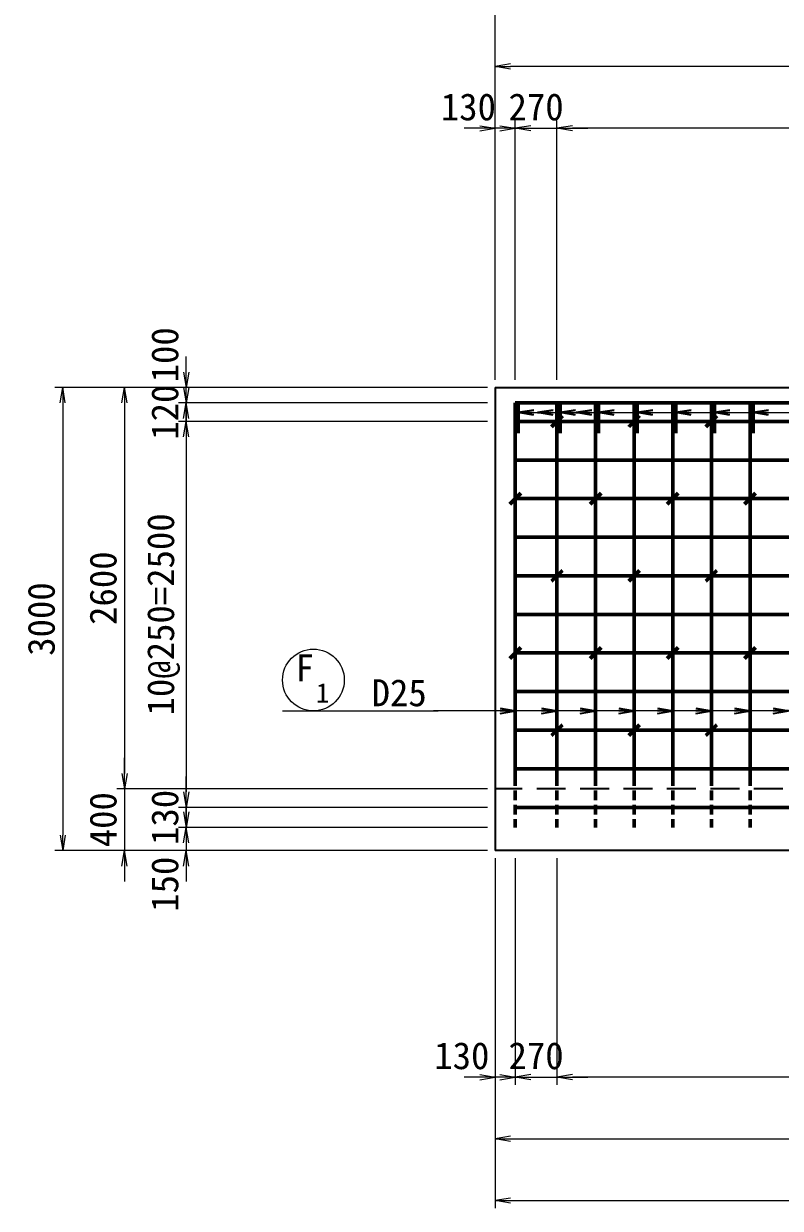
# Model space of a CAD drawing. Header units: millimetres. Extents: x 0 to 126150, y 0 to 29700.
# Drawn here: x 57198 to 62097, y 16941 to 24616 of the extents above; entities that cross this region are included whole.
import ezdxf
from ezdxf.enums import TextEntityAlignment as Align

# ---------------------------------------------------------------- set-up
doc = ezdxf.new("R2010")
doc.units = ezdxf.units.MM
doc.header["$LTSCALE"] = 500
doc.linetypes.add('DASHED2', pattern=[0.375, 0.25, -0.125])
doc.layers.get('Defpoints').update_dxf_attribs({"color": 153})
for name, color, linetype, lineweight in [('D-STR', 3, 'Continuous', 25), ('D-STR-DIM', 7, 'Continuous', 13), ('D-STR-HTXT', 4, 'Continuous', 13), ('D-STR-STR1', 1, 'Continuous', 50), ('D-STR-STR2', 40, 'Continuous', 50), ('D-STR-STR3', 2, 'Continuous', 50), ('D-STR-TXT', 7, 'Continuous', 13)]:
    doc.layers.add(name, color=color, linetype=linetype, lineweight=lineweight)
doc.styles.add('YOKO_GOTHIC', font='')
doc.styles.get('YOKO_GOTHIC').set_extended_font_data('MS Gothic')
doc.dimstyles.new('S50', dxfattribs={"dimscale": 50, "dimtxt": 3.5, "dimasz": 2, "dimexe": 1, "dimexo": 1, "dimgap": 1, "dimtad": 1, "dimdec": 0, "dimzin": 1, "dimdsep": 46, "dimtxsty": 'YOKO_GOTHIC', "dimblk": 'OPEN', "dimcen": 0, "dimclrd": 256, "dimclre": 256, "dimclrt": 256, "dimaunit": 1, "dimadec": 3, "dimazin": 0, "dimtfac": 1, "dimtdec": 0, "dimtix": 1, "dimtmove": 2, "dimatfit": 3, "dimldrblk": 'OPEN', "dimfxl": 1, "dimlwd": -1, "dimlwe": -1, "dimarcsym": 2})

# ---------------------------------------------------------------- blocks, each defined once
blk = doc.blocks.new('_Open')
at = {"color": 0, "linetype": 'ByBlock', "lineweight": -2}
for p, q in [((-1, 0.167), (0, 0)), ((-1, -0.167), (0, 0)), ((0, 0), (-1, 0))]:
    blk.add_line(p, q, dxfattribs=at)
blk = doc.blocks.new('*D196')
at = {"layer": 'D-STR-DIM', "transparency": 16777216}
for p, q in [((60250.5, 22308.7), (60250.5, 24788)), ((60350.5, 24738), (65950.5, 24738)), ((66050.5, 22308.7), (66050.5, 24788))]:
    blk.add_line(p, q, dxfattribs=at)
at = {"layer": 'Defpoints', "color": 0, "transparency": 16777216}
for p in [(66050.5, 24738), (60250.5, 22258.7), (66050.5, 22258.7)]:
    blk.add_point(p, dxfattribs=at)
at = {"layer": 'D-STR-DIM', "transparency": 16777216, "xscale": 100, "yscale": 100, "zscale": 100, "rotation": 180}
blk.add_blockref('_Open', (60250.5, 24738), dxfattribs=at)
at = {"layer": 'D-STR-DIM', "transparency": 16777216, "xscale": 100, "yscale": 100, "zscale": 100}
blk.add_blockref('_Open', (66050.5, 24738), dxfattribs=at)
at = {"layer": 'D-STR-DIM', "transparency": 16777216, "insert": (63150.5, 24875.5), "char_height": 175, "attachment_point": 5, "style": 'YOKO_GOTHIC'}
blk.add_mtext('5800', dxfattribs=at)
blk = doc.blocks.new('*D202')
at = {"layer": 'D-STR-DIM', "transparency": 16777216}
for p, q in [((60650.5, 22308.7), (60650.5, 23988)), ((65650.5, 22308.7), (65650.5, 23988)), ((65550.5, 23938), (60750.5, 23938))]:
    blk.add_line(p, q, dxfattribs=at)
at = {"layer": 'Defpoints', "color": 0, "transparency": 16777216}
for p in [(60650.5, 23938), (60650.5, 22258.7), (65650.5, 22258.7)]:
    blk.add_point(p, dxfattribs=at)
at = {"layer": 'D-STR-DIM', "transparency": 16777216, "xscale": 100, "yscale": 100, "zscale": 100, "rotation": 180}
blk.add_blockref('_Open', (60650.5, 23938), dxfattribs=at)
at = {"layer": 'D-STR-DIM', "transparency": 16777216, "xscale": 100, "yscale": 100, "zscale": 100}
blk.add_blockref('_Open', (65650.5, 23938), dxfattribs=at)
at = {"layer": 'D-STR-DIM', "transparency": 16777216, "insert": (63150.5, 24084.9), "char_height": 175, "attachment_point": 5, "style": 'YOKO_GOTHIC'}
blk.add_mtext('20@250=5000', dxfattribs=at)
blk = doc.blocks.new('*D203')
at = {"layer": 'D-STR-DIM', "transparency": 16777216}
for p, q in [((60250.5, 22308.7), (60250.5, 24388)), ((65550.5, 24338), (60350.5, 24338)), ((65650.5, 22308.7), (65650.5, 24388))]:
    blk.add_line(p, q, dxfattribs=at)
at = {"layer": 'Defpoints', "color": 0, "transparency": 16777216}
for p in [(60250.5, 24338), (60250.5, 22258.7), (65650.5, 22258.7)]:
    blk.add_point(p, dxfattribs=at)
at = {"layer": 'D-STR-DIM', "transparency": 16777216, "xscale": 100, "yscale": 100, "zscale": 100, "rotation": 180}
blk.add_blockref('_Open', (60250.5, 24338), dxfattribs=at)
at = {"layer": 'D-STR-DIM', "transparency": 16777216, "xscale": 100, "yscale": 100, "zscale": 100}
blk.add_blockref('_Open', (65650.5, 24338), dxfattribs=at)
at = {"layer": 'D-STR-DIM', "transparency": 16777216, "insert": (62950.5, 24475.5), "char_height": 175, "attachment_point": 5, "style": 'YOKO_GOTHIC'}
blk.add_mtext('5400', dxfattribs=at)
blk = doc.blocks.new('*D204')
at = {"layer": 'D-STR-DIM', "transparency": 16777216}
for p, q in [((60250.5, 22308.7), (60250.5, 23988)), ((60380.5, 22308.7), (60380.5, 23988)), ((60150.5, 23938), (60050.5, 23938)), ((60380.5, 23938), (60250.5, 23938)), ((60480.5, 23938), (60580.5, 23938))]:
    blk.add_line(p, q, dxfattribs=at)
at = {"layer": 'Defpoints', "color": 0, "transparency": 16777216}
for p in [(60250.5, 23938), (60250.5, 22258.7), (60380.5, 22258.7)]:
    blk.add_point(p, dxfattribs=at)
at = {"layer": 'D-STR-DIM', "transparency": 16777216, "xscale": 100, "yscale": 100, "zscale": 100}
blk.add_blockref('_Open', (60250.5, 23938), dxfattribs=at)
at = {"layer": 'D-STR-DIM', "transparency": 16777216, "xscale": 100, "yscale": 100, "zscale": 100, "rotation": 180}
blk.add_blockref('_Open', (60380.5, 23938), dxfattribs=at)
at = {"layer": 'D-STR-DIM', "transparency": 16777216, "insert": (60077, 24075.5), "char_height": 175, "attachment_point": 5, "style": 'YOKO_GOTHIC'}
blk.add_mtext('130', dxfattribs=at)
blk = doc.blocks.new('*D211')
at = {"layer": 'D-STR-DIM', "transparency": 16777216}
for p, q in [((60200.5, 22258.7), (57400.5, 22258.7)), ((57450.5, 22158.7), (57450.5, 19358.7)), ((60200.5, 19258.7), (57400.5, 19258.7))]:
    blk.add_line(p, q, dxfattribs=at)
at = {"layer": 'Defpoints', "color": 0, "transparency": 16777216}
for p in [(60250.5, 22258.7), (57450.5, 19258.7), (60250.5, 19258.7)]:
    blk.add_point(p, dxfattribs=at)
at = {"layer": 'D-STR-DIM', "transparency": 16777216, "xscale": 100, "yscale": 100, "zscale": 100}
for p, rotation in [((57450.5, 22258.7), 90), ((57450.5, 19258.7), 270)]:
    blk.add_blockref('_Open', p, dxfattribs=dict(at, rotation=rotation))
at = {"layer": 'D-STR-DIM', "transparency": 16777216, "insert": (57313, 20758.7), "char_height": 175, "attachment_point": 5, "rotation": 90, "style": 'YOKO_GOTHIC'}
blk.add_mtext('3000', dxfattribs=at)
blk = doc.blocks.new('*D212')
at = {"layer": 'D-STR-DIM', "transparency": 16777216}
for p, q in [((60200.5, 22258.7), (57800.5, 22258.7)), ((57850.5, 22158.7), (57850.5, 19758.7)), ((60200.5, 19658.7), (57800.5, 19658.7))]:
    blk.add_line(p, q, dxfattribs=at)
at = {"layer": 'Defpoints', "color": 0, "transparency": 16777216}
for p in [(60250.5, 22258.7), (57850.5, 19658.7), (60250.5, 19658.7)]:
    blk.add_point(p, dxfattribs=at)
at = {"layer": 'D-STR-DIM', "transparency": 16777216, "xscale": 100, "yscale": 100, "zscale": 100}
for p, rotation in [((57850.5, 22258.7), 90), ((57850.5, 19658.7), 270)]:
    blk.add_blockref('_Open', p, dxfattribs=dict(at, rotation=rotation))
at = {"layer": 'D-STR-DIM', "transparency": 16777216, "insert": (57713, 20958.7), "char_height": 175, "attachment_point": 5, "rotation": 90, "style": 'YOKO_GOTHIC'}
blk.add_mtext('2600', dxfattribs=at)
blk = doc.blocks.new('*D213')
at = {"layer": 'D-STR-DIM', "transparency": 16777216}
for p, q in [((57850.5, 19758.7), (57850.5, 19858.7)), ((60200.5, 19658.7), (57800.5, 19658.7)), ((57850.5, 19658.7), (57850.5, 19258.7)), ((60200.5, 19258.7), (57800.5, 19258.7)), ((57850.5, 19158.7), (57850.5, 19058.7))]:
    blk.add_line(p, q, dxfattribs=at)
at = {"layer": 'Defpoints', "color": 0, "transparency": 16777216}
for p in [(60250.5, 19658.7), (57850.5, 19258.7), (60250.5, 19258.7)]:
    blk.add_point(p, dxfattribs=at)
at = {"layer": 'D-STR-DIM', "transparency": 16777216, "xscale": 100, "yscale": 100, "zscale": 100}
for p, rotation in [((57850.5, 19658.7), 270), ((57850.5, 19258.7), 90)]:
    blk.add_blockref('_Open', p, dxfattribs=dict(at, rotation=rotation))
at = {"layer": 'D-STR-DIM', "transparency": 16777216, "insert": (57713, 19458.7), "char_height": 175, "attachment_point": 5, "rotation": 90, "style": 'YOKO_GOTHIC'}
blk.add_mtext('400', dxfattribs=at)
blk = doc.blocks.new('*D214')
at = {"layer": 'D-STR-DIM', "transparency": 16777216}
for p, q in [((60200.5, 22038.7), (58200.5, 22038.7)), ((58250.5, 21938.7), (58250.5, 19638.7)), ((60200.5, 19538.7), (58200.5, 19538.7))]:
    blk.add_line(p, q, dxfattribs=at)
at = {"layer": 'Defpoints', "color": 0, "transparency": 16777216}
for p in [(60250.5, 22038.7), (58250.5, 19538.7), (60250.5, 19538.7)]:
    blk.add_point(p, dxfattribs=at)
at = {"layer": 'D-STR-DIM', "transparency": 16777216, "xscale": 100, "yscale": 100, "zscale": 100}
for p, rotation in [((58250.5, 22038.7), 90), ((58250.5, 19538.7), 270)]:
    blk.add_blockref('_Open', p, dxfattribs=dict(at, rotation=rotation))
at = {"layer": 'D-STR-DIM', "transparency": 16777216, "insert": (58103.7, 20788.7), "char_height": 175, "attachment_point": 5, "rotation": 90, "style": 'YOKO_GOTHIC'}
blk.add_mtext('10@250=2500', dxfattribs=at)
blk = doc.blocks.new('*D215')
at = {"layer": 'D-STR-DIM', "transparency": 16777216}
for p, q in [((58250.5, 19638.7), (58250.5, 19738.7)), ((60200.5, 19538.7), (58200.5, 19538.7)), ((58250.5, 19538.7), (58250.5, 19408.7)), ((60200.5, 19408.7), (58200.5, 19408.7)), ((58250.5, 19308.7), (58250.5, 19208.7))]:
    blk.add_line(p, q, dxfattribs=at)
at = {"layer": 'Defpoints', "color": 0, "transparency": 16777216}
for p in [(60250.5, 19538.7), (58250.5, 19408.7), (60250.5, 19408.7)]:
    blk.add_point(p, dxfattribs=at)
at = {"layer": 'D-STR-DIM', "transparency": 16777216, "xscale": 100, "yscale": 100, "zscale": 100}
for p, rotation in [((58250.5, 19538.7), 270), ((58250.5, 19408.7), 90)]:
    blk.add_blockref('_Open', p, dxfattribs=dict(at, rotation=rotation))
at = {"layer": 'D-STR-DIM', "transparency": 16777216, "insert": (58113, 19473.7), "char_height": 175, "attachment_point": 5, "rotation": 90, "style": 'YOKO_GOTHIC'}
blk.add_mtext('130', dxfattribs=at)
blk = doc.blocks.new('*D216')
at = {"layer": 'D-STR-DIM', "transparency": 16777216}
for p, q in [((58250.5, 19508.7), (58250.5, 19608.7)), ((60200.5, 19408.7), (58200.5, 19408.7)), ((58250.5, 19408.7), (58250.5, 19258.7)), ((60200.5, 19258.7), (58200.5, 19258.7)), ((58250.5, 19158.7), (58250.5, 19058.7))]:
    blk.add_line(p, q, dxfattribs=at)
at = {"layer": 'Defpoints', "color": 0, "transparency": 16777216}
for p in [(60250.5, 19408.7), (58250.5, 19258.7), (60250.5, 19258.7)]:
    blk.add_point(p, dxfattribs=at)
at = {"layer": 'D-STR-DIM', "transparency": 16777216, "xscale": 100, "yscale": 100, "zscale": 100}
for p, rotation in [((58250.5, 19408.7), 270), ((58250.5, 19258.7), 90)]:
    blk.add_blockref('_Open', p, dxfattribs=dict(at, rotation=rotation))
at = {"layer": 'D-STR-DIM', "transparency": 16777216, "insert": (58113, 19040.7), "char_height": 175, "attachment_point": 5, "rotation": 90, "style": 'YOKO_GOTHIC'}
blk.add_mtext('150', dxfattribs=at)
blk = doc.blocks.new('*D217')
at = {"layer": 'D-STR-DIM', "transparency": 16777216}
for p, q in [((58250.5, 22258.7), (58250.5, 22358.7)), ((60200.5, 22158.7), (58200.5, 22158.7)), ((58250.5, 22038.7), (58250.5, 22158.7)), ((60200.5, 22038.7), (58200.5, 22038.7)), ((58250.5, 21938.7), (58250.5, 21838.7))]:
    blk.add_line(p, q, dxfattribs=at)
at = {"layer": 'Defpoints', "color": 0, "transparency": 16777216}
for p in [(58250.5, 22158.7), (60250.5, 22158.7), (60250.5, 22038.7)]:
    blk.add_point(p, dxfattribs=at)
at = {"layer": 'D-STR-DIM', "transparency": 16777216, "xscale": 100, "yscale": 100, "zscale": 100}
for p, rotation in [((58250.5, 22158.7), 270), ((58250.5, 22038.7), 90)]:
    blk.add_blockref('_Open', p, dxfattribs=dict(at, rotation=rotation))
at = {"layer": 'D-STR-DIM', "transparency": 16777216, "insert": (58113, 22098.7), "char_height": 175, "attachment_point": 5, "rotation": 90, "style": 'YOKO_GOTHIC'}
blk.add_mtext('120', dxfattribs=at)
blk = doc.blocks.new('*D218')
at = {"layer": 'D-STR-DIM', "transparency": 16777216}
for p, q in [((58250.5, 22358.7), (58250.5, 22458.7)), ((60200.5, 22258.7), (58200.5, 22258.7)), ((58250.5, 22158.7), (58250.5, 22258.7)), ((60200.5, 22158.7), (58200.5, 22158.7)), ((58250.5, 22058.7), (58250.5, 21958.7))]:
    blk.add_line(p, q, dxfattribs=at)
at = {"layer": 'Defpoints', "color": 0, "transparency": 16777216}
for p in [(58250.5, 22258.7), (60250.5, 22258.7), (60250.5, 22158.7)]:
    blk.add_point(p, dxfattribs=at)
at = {"layer": 'D-STR-DIM', "transparency": 16777216, "xscale": 100, "yscale": 100, "zscale": 100}
for p, rotation in [((58250.5, 22258.7), 270), ((58250.5, 22158.7), 90)]:
    blk.add_blockref('_Open', p, dxfattribs=dict(at, rotation=rotation))
at = {"layer": 'D-STR-DIM', "transparency": 16777216, "insert": (58113, 22470.6), "char_height": 175, "attachment_point": 5, "rotation": 90, "style": 'YOKO_GOTHIC'}
blk.add_mtext('100', dxfattribs=at)
blk = doc.blocks.new('*D228')
at = {"layer": 'D-STR-DIM', "transparency": 16777216}
for p, q in [((60250.5, 19208.7), (60250.5, 16941.1)), ((66050.5, 19108.7), (66050.5, 16941.1)), ((60350.5, 16991.1), (65950.5, 16991.1))]:
    blk.add_line(p, q, dxfattribs=at)
at = {"layer": 'Defpoints', "color": 0, "transparency": 16777216}
for p in [(60250.5, 19258.7), (66050.5, 19158.7), (66050.5, 16991.1)]:
    blk.add_point(p, dxfattribs=at)
at = {"layer": 'D-STR-DIM', "transparency": 16777216, "xscale": 100, "yscale": 100, "zscale": 100, "rotation": 180}
blk.add_blockref('_Open', (60250.5, 16991.1), dxfattribs=at)
at = {"layer": 'D-STR-DIM', "transparency": 16777216, "xscale": 100, "yscale": 100, "zscale": 100}
blk.add_blockref('_Open', (66050.5, 16991.1), dxfattribs=at)
at = {"layer": 'D-STR-DIM', "transparency": 16777216, "insert": (63150.5, 17128.6), "char_height": 175, "attachment_point": 5, "style": 'YOKO_GOTHIC'}
blk.add_mtext('5800', dxfattribs=at)
blk = doc.blocks.new('*D229')
at = {"layer": 'D-STR-DIM', "transparency": 16777216}
for p, q in [((60250.5, 19208.7), (60250.5, 17341.1)), ((65350.5, 19208.7), (65350.5, 17341.1)), ((60350.5, 17391.1), (65250.5, 17391.1))]:
    blk.add_line(p, q, dxfattribs=at)
at = {"layer": 'Defpoints', "color": 0, "transparency": 16777216}
for p in [(60250.5, 19258.7), (65350.5, 19258.7), (65350.5, 17391.1)]:
    blk.add_point(p, dxfattribs=at)
at = {"layer": 'D-STR-DIM', "transparency": 16777216, "xscale": 100, "yscale": 100, "zscale": 100, "rotation": 180}
blk.add_blockref('_Open', (60250.5, 17391.1), dxfattribs=at)
at = {"layer": 'D-STR-DIM', "transparency": 16777216, "xscale": 100, "yscale": 100, "zscale": 100}
blk.add_blockref('_Open', (65350.5, 17391.1), dxfattribs=at)
at = {"layer": 'D-STR-DIM', "transparency": 16777216, "insert": (62800.5, 17528.6), "char_height": 175, "attachment_point": 5, "style": 'YOKO_GOTHIC'}
blk.add_mtext('5100', dxfattribs=at)
blk = doc.blocks.new('*D235')
at = {"layer": 'D-STR-DIM', "transparency": 16777216}
for p, q in [((60650.5, 19208.7), (60650.5, 17741.1)), ((65650.5, 19108.7), (65650.5, 17741.1)), ((65550.5, 17791.1), (60750.5, 17791.1))]:
    blk.add_line(p, q, dxfattribs=at)
at = {"layer": 'Defpoints', "color": 0, "transparency": 16777216}
for p in [(60650.5, 19258.7), (65650.5, 19158.7), (60650.5, 17791.1)]:
    blk.add_point(p, dxfattribs=at)
at = {"layer": 'D-STR-DIM', "transparency": 16777216, "xscale": 100, "yscale": 100, "zscale": 100, "rotation": 180}
blk.add_blockref('_Open', (60650.5, 17791.1), dxfattribs=at)
at = {"layer": 'D-STR-DIM', "transparency": 16777216, "xscale": 100, "yscale": 100, "zscale": 100}
blk.add_blockref('_Open', (65650.5, 17791.1), dxfattribs=at)
at = {"layer": 'D-STR-DIM', "transparency": 16777216, "insert": (63150.5, 17937.9), "char_height": 175, "attachment_point": 5, "style": 'YOKO_GOTHIC'}
blk.add_mtext('20@250=5000', dxfattribs=at)
blk = doc.blocks.new('*D236')
at = {"layer": 'D-STR-DIM', "transparency": 16777216}
for p, q in [((60250.5, 19208.7), (60250.5, 17741.1)), ((60380.5, 19208.7), (60380.5, 17741.1)), ((60150.5, 17791.1), (60050.5, 17791.1)), ((60380.5, 17791.1), (60250.5, 17791.1)), ((60480.5, 17791.1), (60580.5, 17791.1))]:
    blk.add_line(p, q, dxfattribs=at)
at = {"layer": 'Defpoints', "color": 0, "transparency": 16777216}
for p in [(60250.5, 19258.7), (60380.5, 19258.7), (60250.5, 17791.1)]:
    blk.add_point(p, dxfattribs=at)
at = {"layer": 'D-STR-DIM', "transparency": 16777216, "xscale": 100, "yscale": 100, "zscale": 100}
blk.add_blockref('_Open', (60250.5, 17791.1), dxfattribs=at)
at = {"layer": 'D-STR-DIM', "transparency": 16777216, "xscale": 100, "yscale": 100, "zscale": 100, "rotation": 180}
blk.add_blockref('_Open', (60380.5, 17791.1), dxfattribs=at)
at = {"layer": 'D-STR-DIM', "transparency": 16777216, "insert": (60034.8, 17928.6), "char_height": 175, "attachment_point": 5, "style": 'YOKO_GOTHIC'}
blk.add_mtext('130', dxfattribs=at)
blk = doc.blocks.new('*D373')
at = {"layer": 'D-STR-DIM', "transparency": 16777216}
for p, q in [((60380.5, 19208.7), (60380.5, 17741.1)), ((60650.5, 19208.7), (60650.5, 17741.1)), ((60280.5, 17791.1), (60180.5, 17791.1)), ((60380.5, 17791.1), (60650.5, 17791.1)), ((60750.5, 17791.1), (60850.5, 17791.1))]:
    blk.add_line(p, q, dxfattribs=at)
at = {"layer": 'Defpoints', "color": 0, "transparency": 16777216}
for p in [(60380.5, 19258.7), (60650.5, 19258.7), (60650.5, 17791.1)]:
    blk.add_point(p, dxfattribs=at)
at = {"layer": 'D-STR-DIM', "transparency": 16777216, "xscale": 100, "yscale": 100, "zscale": 100}
blk.add_blockref('_Open', (60380.5, 17791.1), dxfattribs=at)
at = {"layer": 'D-STR-DIM', "transparency": 16777216, "xscale": 100, "yscale": 100, "zscale": 100, "rotation": 180}
blk.add_blockref('_Open', (60650.5, 17791.1), dxfattribs=at)
at = {"layer": 'D-STR-DIM', "transparency": 16777216, "insert": (60515.5, 17928.6), "char_height": 175, "attachment_point": 5, "style": 'YOKO_GOTHIC'}
blk.add_mtext('270', dxfattribs=at)
blk = doc.blocks.new('*D374')
at = {"layer": 'D-STR-DIM', "transparency": 16777216}
for p, q in [((60380.5, 22308.7), (60380.5, 23988)), ((60650.5, 22308.7), (60650.5, 23988)), ((60280.5, 23938), (60180.5, 23938)), ((60380.5, 23938), (60650.5, 23938)), ((60750.5, 23938), (60850.5, 23938))]:
    blk.add_line(p, q, dxfattribs=at)
at = {"layer": 'Defpoints', "color": 0, "transparency": 16777216}
for p in [(60650.5, 23938), (60380.5, 22258.7), (60650.5, 22258.7)]:
    blk.add_point(p, dxfattribs=at)
at = {"layer": 'D-STR-DIM', "transparency": 16777216, "xscale": 100, "yscale": 100, "zscale": 100}
blk.add_blockref('_Open', (60380.5, 23938), dxfattribs=at)
at = {"layer": 'D-STR-DIM', "transparency": 16777216, "xscale": 100, "yscale": 100, "zscale": 100, "rotation": 180}
blk.add_blockref('_Open', (60650.5, 23938), dxfattribs=at)
at = {"layer": 'D-STR-DIM', "transparency": 16777216, "insert": (60515.5, 24075.5), "char_height": 175, "attachment_point": 5, "style": 'YOKO_GOTHIC'}
blk.add_mtext('270', dxfattribs=at)

msp = doc.modelspace()

# ---------------------------------------------------------------- linework, layer by layer
at = {"layer": 'D-STR'}
for p, q in [((60250.5, 22258.7), (66050.5, 22258.7)), ((60250.5, 22258.7), (60250.5, 19258.7)), ((65350.5, 19258.7), (60250.5, 19258.7))]:
    msp.add_line(p, q, dxfattribs=at)
at = {"layer": 'D-STR', "linetype": 'DASHED2', "ltscale": 1.5}
msp.add_line((66050.5, 19658.7), (60250.5, 19658.7), dxfattribs=at)
at = {"layer": 'D-STR-HTXT'}
msp.add_line((58874, 20163.7), (59880.5, 20163.7), dxfattribs=at)
msp.add_lwpolyline([(60400.5, 22095.8), (66486.7, 22095.8)], dxfattribs=at)
msp.add_circle((59074, 20363.7), 200, dxfattribs=at)
at = {"layer": 'D-STR-STR1'}
for p, q in [((60380.5, 19678.7), (60380.5, 22158.7)), ((60400.5, 21963.7), (60400.5, 22158.7)), ((60650.5, 19678.7), (60650.5, 22158.7)), ((60670.5, 21963.7), (60670.5, 22158.7)), ((60900.5, 19678.7), (60900.5, 22158.7)), ((60920.5, 21963.7), (60920.5, 22158.7)), ((61150.5, 19678.7), (61150.5, 22158.7)), ((61170.5, 21963.7), (61170.5, 22158.7)), ((61400.5, 19678.7), (61400.5, 22158.7)), ((61420.5, 21963.7), (61420.5, 22158.7)), ((61650.5, 19678.7), (61650.5, 22158.7)), ((61670.5, 21963.7), (61670.5, 22158.7)), ((61900.5, 19678.7), (61900.5, 22158.7)), ((61920.5, 21963.7), (61920.5, 22158.7))]:
    msp.add_line(p, q, dxfattribs=at)
at = {"layer": 'D-STR-STR1', "linetype": 'DASHED2', "ltscale": 0.5}
for p, q in [((60380.5, 19648.7), (60380.5, 19408.7)), ((60650.5, 19648.7), (60650.5, 19408.7)), ((60900.5, 19648.7), (60900.5, 19408.7)), ((61150.5, 19648.7), (61150.5, 19408.7)), ((61400.5, 19648.7), (61400.5, 19408.7)), ((61650.5, 19648.7), (61650.5, 19408.7)), ((61900.5, 19648.7), (61900.5, 19408.7))]:
    msp.add_line(p, q, dxfattribs=at)
at = {"layer": 'D-STR-STR2'}
for p, q in [((60380.5, 22158.7), (65930.5, 22158.7)), ((60380.5, 22038.7), (65930.5, 22038.7)), ((60380.5, 21788.7), (65930.5, 21788.7)), ((60380.5, 21538.7), (65930.5, 21538.7)), ((60380.5, 21288.7), (65930.5, 21288.7)), ((60380.5, 21038.7), (65930.5, 21038.7)), ((60380.5, 20788.7), (65930.5, 20788.7)), ((60380.5, 20538.7), (65930.5, 20538.7)), ((60380.5, 20288.7), (65930.5, 20288.7)), ((60380.5, 20038.7), (65930.5, 20038.7)), ((60380.5, 19788.7), (65930.5, 19788.7)), ((60380.5, 19538.7), (65930.5, 19538.7))]:
    msp.add_line(p, q, dxfattribs=at)
at = {"layer": 'D-STR-STR3'}
for p, q in [((60685.9, 22074.1), (60615.2, 22003.3)), ((61185.9, 22074.1), (61115.2, 22003.3)), ((61685.9, 22074.1), (61615.2, 22003.3)), ((60415.9, 21574.1), (60345.2, 21503.3)), ((60935.9, 21574.1), (60865.2, 21503.3)), ((61435.9, 21574.1), (61365.2, 21503.3)), ((61935.9, 21574.1), (61865.2, 21503.3)), ((60685.9, 21074.1), (60615.2, 21003.3)), ((61185.9, 21074.1), (61115.2, 21003.3)), ((61685.9, 21074.1), (61615.2, 21003.3)), ((60415.9, 20574.1), (60345.2, 20503.3)), ((60935.9, 20574.1), (60865.2, 20503.3)), ((61435.9, 20574.1), (61365.2, 20503.3)), ((61935.9, 20574.1), (61865.2, 20503.3)), ((60685.9, 20074.1), (60615.2, 20003.3)), ((61185.9, 20074.1), (61115.2, 20003.3)), ((61685.9, 20074.1), (61615.2, 20003.3))]:
    msp.add_line(p, q, dxfattribs=at)

# ---------------------------------------------------------------- texts
at = {"layer": 'D-STR-TXT', "style": 'YOKO_GOTHIC'}
for s, height, p in [('F', 175, (59017.7, 20355.4)), ('1', 125, (59133.3, 20217.6))]:
    msp.add_text(s, height=height, dxfattribs=at).set_placement(p, align=Align.CENTER)
msp.add_text('D25', height=175, dxfattribs=at).set_placement((59450.5, 20193.7))

# ---------------------------------------------------------------- dimensions: what is measured, and where the dimension line sits
at = {"layer": 'D-STR-DIM'}
for base, p1, p2, picture, middle in [((66050.5, 24738), (60250.5, 22258.7), (66050.5, 22258.7), '*D196', (63150.5, 24875.5)), ((60250.5, 24338), (65650.5, 22258.7), (60250.5, 22258.7), '*D203', (62950.5, 24475.5)), ((60650.5, 23938), (60380.5, 22258.7), (60650.5, 22258.7), '*D374', (60515.5, 24075.5)), ((60650.5, 17791.1), (60380.5, 19258.7), (60650.5, 19258.7), '*D373', (60515.5, 17928.6)), ((66050.5, 16991.1), (60250.5, 19258.7), (66050.5, 19158.7), '*D228', (63150.5, 17128.6)), ((65350.5, 17391.1), (60250.5, 19258.7), (65350.5, 19258.7), '*D229', (62800.5, 17528.6))]:
    dim = msp.add_linear_dim(base=base, p1=p1, p2=p2, dimstyle='S50', dxfattribs=at)
    dim.commit()
    dim.dimension.update_dxf_attribs({"geometry": picture, "text_midpoint": middle})
for base, p1, p2, picture, middle in [((60250.5, 23938), (60380.5, 22258.7), (60250.5, 22258.7), '*D204', (60077, 24075.5)), ((60250.5, 17791.1), (60380.5, 19258.7), (60250.5, 19258.7), '*D236', (60034.8, 17928.6))]:
    dim = msp.add_linear_dim(base=base, p1=p1, p2=p2, dimstyle='S50', dxfattribs=at)
    dim.commit()
    dim.dimension.update_dxf_attribs({"geometry": picture, "text_midpoint": middle, "dimtype": 160})
for base, p1, p2, picture, middle in [((60650.5, 23938), (65650.5, 22258.7), (60650.5, 22258.7), '*D202', (63150.5, 24084.9)), ((60650.5, 17791.1), (65650.5, 19158.7), (60650.5, 19258.7), '*D235', (63150.5, 17937.9))]:
    dim = msp.add_linear_dim(base=base, p1=p1, p2=p2, text='20@250=<>', dimstyle='S50', dxfattribs=at)
    dim.commit()
    dim.dimension.update_dxf_attribs({"geometry": picture, "text_midpoint": middle})
for base, p1, p2, picture, middle in [((58250.5, 22258.7), (60250.5, 22158.7), (60250.5, 22258.7), '*D218', (58113, 22470.6)), ((58250.5, 19258.7), (60250.5, 19408.7), (60250.5, 19258.7), '*D216', (58113, 19040.7))]:
    dim = msp.add_linear_dim(base=base, p1=p1, p2=p2, angle=90, dimstyle='S50', dxfattribs=at)
    dim.commit()
    dim.dimension.update_dxf_attribs({"geometry": picture, "text_midpoint": middle, "dimtype": 160})
for base, p1, p2, picture, middle in [((58250.5, 22158.7), (60250.5, 22038.7), (60250.5, 22158.7), '*D217', (58113, 22098.7)), ((57450.5, 19258.7), (60250.5, 22258.7), (60250.5, 19258.7), '*D211', (57313, 20758.7)), ((57850.5, 19658.7), (60250.5, 22258.7), (60250.5, 19658.7), '*D212', (57713, 20958.7)), ((57850.5, 19258.7), (60250.5, 19658.7), (60250.5, 19258.7), '*D213', (57713, 19458.7)), ((58250.5, 19408.7), (60250.5, 19538.7), (60250.5, 19408.7), '*D215', (58113, 19473.7))]:
    dim = msp.add_linear_dim(base=base, p1=p1, p2=p2, angle=90, dimstyle='S50', dxfattribs=at)
    dim.commit()
    dim.dimension.update_dxf_attribs({"geometry": picture, "text_midpoint": middle})
dim = msp.add_linear_dim(base=(58250.5, 19538.7), p1=(60250.5, 22038.7), p2=(60250.5, 19538.7), angle=90, text='10@250=<>', dimstyle='S50', dxfattribs=at)
dim.commit()
dim.dimension.update_dxf_attribs({"geometry": '*D214', "text_midpoint": (58103.7, 20788.7)})

# ---------------------------------------------------------------- leaders
at = {"layer": 'D-STR-HTXT'}
for points in [[(60400.5, 22095.8), (60807.9, 22095.8)], [(60525.5, 22095.8), (60932.9, 22095.8)], [(60670.5, 22095.8), (61077.9, 22095.8)], [(60775.5, 22095.8), (61182.9, 22095.8)], [(60920.5, 22095.8), (61327.9, 22095.8)], [(61170.5, 22095.8), (61577.9, 22095.8)], [(61420.5, 22095.8), (61827.9, 22095.8)], [(61670.5, 22095.8), (62077.9, 22095.8)], [(61920.5, 22095.8), (62327.9, 22095.8)], [(65930.5, 20163.7), (59850.5, 20163.7)], [(60382, 20163.7), (60132, 20163.7)], [(60650.5, 20163.7), (60382, 20163.7)], [(60900.5, 20163.7), (60632, 20163.7)], [(61150.5, 20163.7), (60882, 20163.7)], [(61400.5, 20163.7), (61132, 20163.7)], [(61650.5, 20163.7), (61382, 20163.7)], [(61900.5, 20163.7), (61632, 20163.7)], [(62150.5, 20163.7), (61882, 20163.7)]]:
    msp.add_leader(points, dimstyle='S50', dxfattribs=at)

doc.saveas('drawing.dxf')
